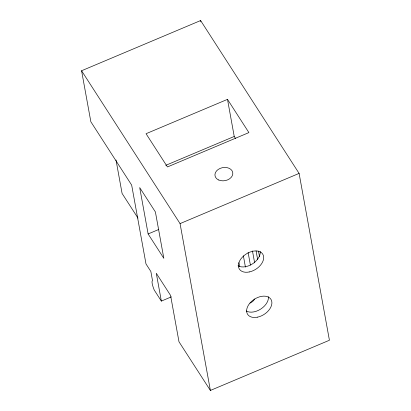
<?xml version="1.0" encoding="UTF-8"?>
<svg xmlns="http://www.w3.org/2000/svg" width="411" height="411" viewBox="0 0 411 411"><rect width="100%" height="100%" fill="white"/><g stroke="black" fill="none" stroke-linecap="round" stroke-linejoin="round"><path stroke-width="0.62" d="M161.353 301.093L154.217 290.017A9.807 1.937 67.1 0 1 152.532 280.744L150.847 271.471L145.992 263.939L131.669 185.114L90.852 121.759L81.578 70.754L200.619 20.55L299.1 173.401L329.422 340.246L210.381 390.45L178.996 341.793L170.57 295.422L156.298 273.274L161.353 301.093L171.372 296.865M227.494 99.364L146.049 133.714L167.457 166.943L248.902 132.594L227.494 99.364L234.234 136.457L235.58 138.543M165.772 165.33L234.234 136.457M148.13 233.962L139.704 187.596L155.404 211.963L163.83 258.329L148.13 233.962L158.703 229.502M210.381 390.45L180.059 223.605L299.1 173.401M81.578 70.754L180.059 223.605M138.009 218.149L122.088 193.447L116.015 160.028M258.473 251.075L259.5 256.721M256.089 250.936L257.687 259.711M252.472 250.946L254.635 262.86M248.121 252.539L250.402 265.08M200.619 20.55L200.845 21.809M243.379 255.817L245.429 267.104M238.95 262.691L239.634 266.451M268.44 296.701A13.871 9.016 -32.8 0 1 260.708 309.082A13.871 9.016 -32.8 0 1 246.246 310.973M260.225 251.491A13.871 9.016 -32.8 0 1 252.493 263.872A13.871 9.016 -32.8 0 1 238.031 265.768M254.625 298.977A9.016 6.607 -10.3 0 1 249.95 303.092M249.431 271.928A13.871 9.016 -32.8 0 0 262.716 254.096A13.871 9.016 -32.8 0 0 240.995 258.781A13.871 9.016 -32.8 0 0 249.431 271.928M257.646 317.133A13.871 9.016 -32.8 0 0 270.931 299.306A13.871 9.016 -32.8 0 0 249.21 303.991A13.871 9.016 -32.8 0 0 257.646 317.133M218.683 179.992A9.016 6.617 -10.3 0 0 232.79 174.043A9.016 6.617 -10.3 0 0 220.168 168.376A9.016 6.617 -10.3 0 0 218.683 179.992"/></g></svg>
